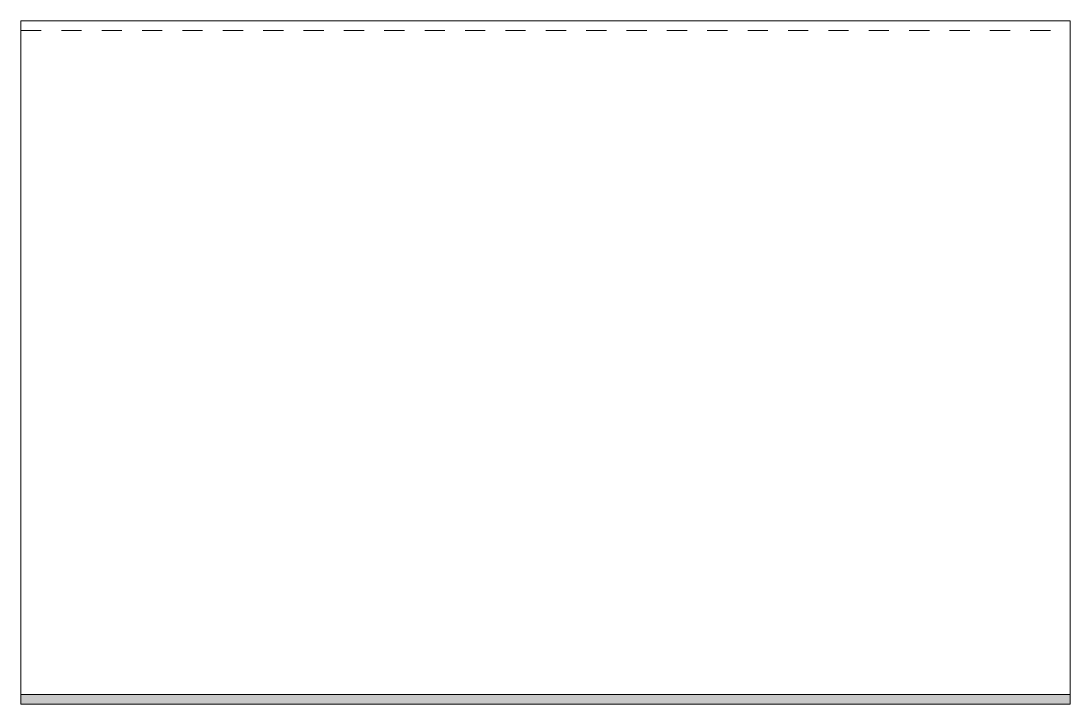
# Model space of a CAD drawing. Header units: metres. Extents: x 0 to 165, y 0 to 108.
import ezdxf

# ---------------------------------------------------------------- set-up
doc = ezdxf.new("R2010")
doc.units = ezdxf.units.M
doc.linetypes.add('Dash', pattern=[6.35, 3.175, -3.175])
doc.layers.add('A-DETL-GENF', color=92, linetype='Continuous', lineweight=18)
doc.layers.add('A-DETL-GENF-HDLN', color=1, linetype='Dash', lineweight=18)

# ---------------------------------------------------------------- blocks, each defined once
blk = doc.blocks.new('27 SAB stalen dak aanzicht - hg 106-2252268-00_0 Basismaterialen')
at = {"layer": 'A-DETL-GENF', "linetype": 'Dash'}
blk.add_hatch(color=256, dxfattribs=at).paths.add_polyline_path([(165, 0), (165, 1.5), (0, 1.5), (0, 0)])
at = {"layer": 'A-DETL-GENF'}
for p, q in [((0, 0), (0, 107.5)), ((0, 107.5), (165, 107.5)), ((165, 0), (165, 107.5)), ((165, 1.5), (0, 1.5)), ((0, 1.5), (0, 0)), ((0, 0), (165, 0)), ((165, 0), (165, 1.5))]:
    blk.add_line(p, q, dxfattribs=at)
at = {"layer": 'A-DETL-GENF-HDLN'}
blk.add_line((0, 106), (165, 106), dxfattribs=at)

msp = doc.modelspace()

# ---------------------------------------------------------------- block references
msp.add_blockref('27 SAB stalen dak aanzicht - hg 106-2252268-00_0 Basismaterialen', (0, 0))

doc.saveas('drawing.dxf')
